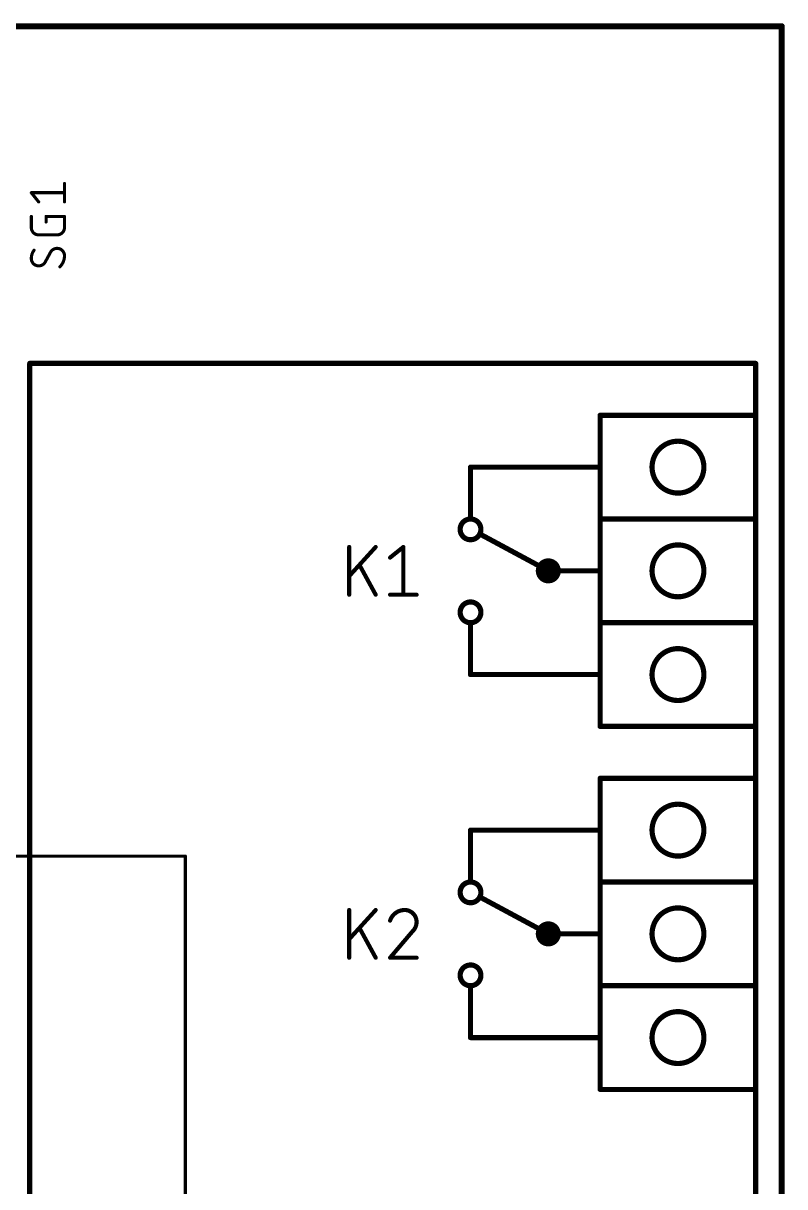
# Model space of a CAD drawing. Extents: x 0 to 389, y 0 to 264.
# Drawn here: x 351.5 to 388.8, y 207.3 to 264.3 of the extents above; entities that cross this region are included whole.
import ezdxf

# ---------------------------------------------------------------- set-up
doc = ezdxf.new("R2010")
doc.units = 0
for name, color, linetype in [('91', 122, 'CONTINUOUS'), ('94', 12, 'CONTINUOUS'), ('95', 251, 'CONTINUOUS')]:
    doc.layers.add(name, color=color, linetype=linetype)

msp = doc.modelspace()

# ---------------------------------------------------------------- linework, layer by layer
at = {"layer": '91', "const_width": 0.1524}
for points in [[(359.41, 223.52), (279.4, 223.52)], [(359.41, 161.29), (359.41, 223.52)]]:
    msp.add_lwpolyline(points, dxfattribs=at)
at = {"layer": '91', "const_width": 0.0762}
for points in [[(359.4481, 223.52, 1), (359.3719, 223.52)], [(359.41, 223.4819, 1), (359.41, 223.5581)]]:
    msp.add_lwpolyline(points, format="xyb", dxfattribs=at)
at = {"layer": '94'}
for points, const_width in [([(388.62, 264.16), (0, 264.16)], 0.3), ([(388.62, 0), (388.62, 264.16)], 0.3), ([(351.79, 95.25), (351.79, 247.65)], 0.254), ([(351.79, 247.65), (387.35, 247.65)], 0.254), ([(387.35, 247.65), (387.35, 130.81)], 0.254), ([(387.35, 245.11), (379.73, 245.11)], 0.254), ([(379.73, 245.11), (379.73, 240.03)], 0.254), ([(379.73, 242.57), (373.38, 242.57)], 0.254), ([(373.38, 242.57), (373.38, 240.03)], 0.254), ([(379.73, 240.03), (379.73, 234.95)], 0.254), ([(379.73, 240.03), (387.35, 240.03)], 0.254), ([(377.19, 237.49), (373.888, 239.268)], 0.254), ([(367.4367, 236.3216), (367.4367, 238.6584)], 0.2032), ([(368.7349, 238.6584), (367.4367, 237.2304)], 0.2032), ([(369.4402, 238.1391), (370.0893, 238.6584)], 0.2032), ([(370.0893, 238.6584), (370.0893, 236.3216)], 0.2032), ([(368.7349, 236.3216), (367.9559, 237.7496)], 0.2032), ([(379.73, 237.49), (377.19, 237.49)], 0.254), ([(369.4402, 236.3216), (370.7384, 236.3216)], 0.2032), ([(373.38, 232.41), (373.38, 234.95)], 0.254), ([(379.73, 234.95), (379.73, 229.87)], 0.254), ([(379.73, 234.95), (387.35, 234.95)], 0.254), ([(379.73, 232.41), (373.38, 232.41)], 0.254), ([(379.73, 229.87), (387.35, 229.87)], 0.254), ([(387.35, 227.33), (379.73, 227.33)], 0.254), ([(379.73, 227.33), (379.73, 222.25)], 0.254), ([(379.73, 224.79), (373.38, 224.79)], 0.254), ([(373.38, 224.79), (373.38, 222.25)], 0.254), ([(379.73, 222.25), (379.73, 217.17)], 0.254), ([(379.73, 222.25), (387.35, 222.25)], 0.254), ([(377.19, 219.71), (373.888, 221.488)], 0.254), ([(367.4367, 218.5416), (367.4367, 220.8784)], 0.2032), ([(368.7349, 220.8784), (367.4367, 219.4504)], 0.2032), ([(368.7349, 218.5416), (367.9559, 219.9696)], 0.2032), ([(370.5437, 219.8398), (369.4402, 218.5416)], 0.2032), ([(379.73, 219.71), (377.19, 219.71)], 0.254), ([(369.4402, 218.5416), (370.7384, 218.5416)], 0.2032), ([(373.38, 214.63), (373.38, 217.17)], 0.254), ([(379.73, 217.17), (379.73, 212.09)], 0.254), ([(379.73, 217.17), (387.35, 217.17)], 0.254), ([(379.73, 214.63), (373.38, 214.63)], 0.254), ([(379.73, 212.09), (387.35, 212.09)], 0.254)]:
    msp.add_lwpolyline(points, dxfattribs=dict(at, const_width=const_width))
for points, const_width in [([(388.695, 264.16, 1), (388.545, 264.16)], 0.15), ([(388.62, 264.085, 1), (388.62, 264.235)], 0.15), ([(351.8535, 247.65, 1), (351.7265, 247.65)], 0.127), ([(351.79, 247.7135, 1), (351.79, 247.5865)], 0.127), ([(387.4135, 247.65, 1), (387.2865, 247.65)], 0.127), ([(387.35, 247.5865, 1), (387.35, 247.7135)], 0.127), ([(379.73, 245.1735, 1), (379.73, 245.0465)], 0.127), ([(379.7935, 245.11, 1), (379.6665, 245.11)], 0.127), ([(387.35, 245.0465, 1), (387.35, 245.1735)], 0.127), ([(383.54, 241.3, 1), (383.54, 243.84, 1), (383.54, 241.3)], 0.254), ([(373.38, 242.6335, 1), (373.38, 242.5065)], 0.127), ([(373.4435, 242.57, 1), (373.3165, 242.57)], 0.127), ([(379.73, 242.5065, 1), (379.73, 242.6335)], 0.127), ([(373.38, 239.014, 1), (373.38, 240.03, 1), (373.38, 239.014)], 0.254), ([(373.3165, 240.03, 1), (373.4435, 240.03)], 0.127), ([(379.7935, 240.03, 1), (379.6665, 240.03)], 0.127), ([(379.73, 240.0935, 1), (379.73, 239.9665)], 0.127), ([(379.6665, 240.03, 1), (379.7935, 240.03)], 0.127), ([(387.35, 239.9665, 1), (387.35, 240.0935)], 0.127), ([(373.9181, 239.3239, 1), (373.8579, 239.2121)], 0.127), ([(383.54, 236.22, 1), (383.54, 238.76, 1), (383.54, 236.22)], 0.254), ([(367.4875, 238.6584, 1), (367.3859, 238.6584)], 0.1016), ([(368.7725, 238.6242, 1), (368.6973, 238.6926)], 0.1016), ([(369.4084, 238.1788, 1), (369.4719, 238.0994)], 0.1016), ([(370.1401, 238.6584, 1), (370.0385, 238.6584)], 0.1016), ([(370.121, 238.6187, 1), (370.0576, 238.6981)], 0.1016), ([(368.0005, 237.774, 1), (367.9113, 237.7253)], 0.1016), ([(377.19, 237.1308, 1), (377.19, 237.8492, 1), (377.19, 237.1308)], 0.508), ([(367.3991, 237.2645, 1), (367.4742, 237.1962)], 0.1016), ([(377.19, 237.5535, 1), (377.19, 237.4265)], 0.127), ([(377.1599, 237.4341, 1), (377.2201, 237.5459)], 0.127), ([(379.73, 237.4265, 1), (379.73, 237.5535)], 0.127), ([(367.3859, 236.3216, 1), (367.4875, 236.3216)], 0.1016), ([(368.6903, 236.2973, 1), (368.7795, 236.3459)], 0.1016), ([(369.4402, 236.3724, 1), (369.4402, 236.2708)], 0.1016), ([(370.0385, 236.3216, 1), (370.1401, 236.3216)], 0.1016), ([(370.7384, 236.2708, 1), (370.7384, 236.3724)], 0.1016), ([(373.38, 234.95, 1), (373.38, 235.966, 1), (373.38, 234.95)], 0.254), ([(373.4435, 234.95, 1), (373.3165, 234.95)], 0.127), ([(379.7935, 234.95, 1), (379.6665, 234.95)], 0.127), ([(379.73, 235.0135, 1), (379.73, 234.8865)], 0.127), ([(379.6665, 234.95, 1), (379.7935, 234.95)], 0.127), ([(387.35, 234.8865, 1), (387.35, 235.0135)], 0.127), ([(383.54, 231.14, 1), (383.54, 233.68, 1), (383.54, 231.14)], 0.254), ([(373.38, 232.4735, 1), (373.38, 232.3465)], 0.127), ([(379.73, 232.3465, 1), (379.73, 232.4735)], 0.127), ([(373.3165, 232.41, 1), (373.4435, 232.41)], 0.127), ([(379.73, 229.9335, 1), (379.73, 229.8065)], 0.127), ([(379.6665, 229.87, 1), (379.7935, 229.87)], 0.127), ([(387.35, 229.8065, 1), (387.35, 229.9335)], 0.127), ([(379.73, 227.3935, 1), (379.73, 227.2665)], 0.127), ([(379.7935, 227.33, 1), (379.6665, 227.33)], 0.127), ([(387.35, 227.2665, 1), (387.35, 227.3935)], 0.127), ([(383.54, 223.52, 1), (383.54, 226.06, 1), (383.54, 223.52)], 0.254), ([(373.38, 224.8535, 1), (373.38, 224.7265)], 0.127), ([(373.4435, 224.79, 1), (373.3165, 224.79)], 0.127), ([(379.73, 224.7265, 1), (379.73, 224.8535)], 0.127), ([(373.38, 221.234, 1), (373.38, 222.25, 1), (373.38, 221.234)], 0.254), ([(373.3165, 222.25, 1), (373.4435, 222.25)], 0.127), ([(379.7935, 222.25, 1), (379.6665, 222.25)], 0.127), ([(379.73, 222.3135, 1), (379.73, 222.1865)], 0.127), ([(379.6665, 222.25, 1), (379.7935, 222.25)], 0.127), ([(387.35, 222.1865, 1), (387.35, 222.3135)], 0.127), ([(373.9181, 221.5439, 1), (373.8579, 221.4321)], 0.127), ([(383.54, 218.44, 1), (383.54, 220.98, 1), (383.54, 218.44)], 0.254), ([(367.4875, 220.8784, 1), (367.3859, 220.8784)], 0.1016), ([(368.7725, 220.8442, 1), (368.6973, 220.9126)], 0.1016), ([(370.1542, 220.8784, 0.3252), (369.4402, 220.3591)], 0.2032), ([(370.7384, 220.2942, 0.4142), (370.1542, 220.8784)], 0.2032), ([(370.1542, 220.9292, 1), (370.1542, 220.8276)], 0.1016), ([(370.1542, 220.8276, 1), (370.1542, 220.9292)], 0.1016), ([(368.0005, 219.994, 1), (367.9113, 219.9453)], 0.1016), ([(369.3918, 220.3748, 1), (369.4885, 220.3435)], 0.1016), ([(370.5437, 219.8398, 0.2053), (370.7384, 220.2942)], 0.2032), ([(370.7892, 220.2942, 1), (370.6876, 220.2942)], 0.1016), ([(370.6876, 220.2942, 1), (370.7892, 220.2942)], 0.1016), ([(377.19, 219.3508, 1), (377.19, 220.0692, 1), (377.19, 219.3508)], 0.508), ([(367.3991, 219.4845, 1), (367.4742, 219.4162)], 0.1016), ([(370.5086, 219.8766, 1), (370.5787, 219.803)], 0.1016), ([(370.5824, 219.8069, 1), (370.505, 219.8727)], 0.1016), ([(377.19, 219.7735, 1), (377.19, 219.6465)], 0.127), ([(377.1599, 219.6541, 1), (377.2201, 219.7659)], 0.127), ([(379.73, 219.6465, 1), (379.73, 219.7735)], 0.127), ([(367.3859, 218.5416, 1), (367.4875, 218.5416)], 0.1016), ([(368.6903, 218.5173, 1), (368.7795, 218.5659)], 0.1016), ([(369.4402, 218.5924, 1), (369.4402, 218.4908)], 0.1016), ([(369.4015, 218.5745, 1), (369.4789, 218.5087)], 0.1016), ([(370.7384, 218.4908, 1), (370.7384, 218.5924)], 0.1016), ([(373.38, 217.17, 1), (373.38, 218.186, 1), (373.38, 217.17)], 0.254), ([(373.4435, 217.17, 1), (373.3165, 217.17)], 0.127), ([(379.7935, 217.17, 1), (379.6665, 217.17)], 0.127), ([(379.73, 217.2335, 1), (379.73, 217.1065)], 0.127), ([(379.6665, 217.17, 1), (379.7935, 217.17)], 0.127), ([(387.35, 217.1065, 1), (387.35, 217.2335)], 0.127), ([(383.54, 213.36, 1), (383.54, 215.9, 1), (383.54, 213.36)], 0.254), ([(373.38, 214.6935, 1), (373.38, 214.5665)], 0.127), ([(373.3165, 214.63, 1), (373.4435, 214.63)], 0.127), ([(379.73, 214.5665, 1), (379.73, 214.6935)], 0.127), ([(379.73, 212.1535, 1), (379.73, 212.0265)], 0.127), ([(379.6665, 212.09, 1), (379.7935, 212.09)], 0.127), ([(387.35, 212.0265, 1), (387.35, 212.1535)], 0.127)]:
    msp.add_lwpolyline(points, format="xyb", dxfattribs=dict(at, const_width=const_width))
at = {"layer": '95', "const_width": 0.1524}
for points in [[(353.4918, 255.5607), (353.4918, 256.4638)], [(352.2274, 255.5607), (351.8662, 256.0122)], [(351.8662, 256.0122), (353.4918, 256.0122)], [(351.8662, 254.3067), (351.8662, 254.8486)], [(352.5887, 254.5776), (352.5887, 254.8486)], [(352.5887, 254.8486), (353.4918, 254.8486)], [(353.4918, 254.8486), (353.4918, 254.3067)], [(353.1306, 253.9455), (352.2274, 253.9455)], [(352.8145, 253.1048), (352.5435, 252.6081)]]:
    msp.add_lwpolyline(points, dxfattribs=at)
at = {"layer": '95'}
for points, const_width in [([(353.5299, 256.4638, 1), (353.4537, 256.4638)], 0.0762), ([(351.896, 256.036, 1), (351.8364, 255.9884)], 0.0762), ([(351.8662, 256.0503, 1), (351.8662, 255.9741)], 0.0762), ([(353.4918, 255.9741, 1), (353.4918, 256.0503)], 0.0762), ([(352.1977, 255.5369, 1), (352.2572, 255.5845)], 0.0762), ([(353.4537, 255.5607, 1), (353.5299, 255.5607)], 0.0762), ([(351.9043, 254.8486, 1), (351.8281, 254.8486)], 0.0762), ([(352.6268, 254.8486, 1), (352.5506, 254.8486)], 0.0762), ([(352.5887, 254.8867, 1), (352.5887, 254.8105)], 0.0762), ([(353.5299, 254.8486, 1), (353.4537, 254.8486)], 0.0762), ([(353.4918, 254.8105, 1), (353.4918, 254.8867)], 0.0762), ([(351.8662, 254.3067, 0.4142), (352.2274, 253.9455)], 0.1524), ([(351.9043, 254.3067, 1), (351.8281, 254.3067)], 0.0762), ([(351.8281, 254.3067, 1), (351.9043, 254.3067)], 0.0762), ([(352.5506, 254.5776, 1), (352.6268, 254.5776)], 0.0762), ([(353.1306, 253.9455, 0.4142), (353.4918, 254.3067)], 0.1524), ([(353.5299, 254.3067, 1), (353.4537, 254.3067)], 0.0762), ([(353.4537, 254.3067, 1), (353.5299, 254.3067)], 0.0762), ([(352.2274, 253.9836, 1), (352.2274, 253.9074)], 0.0762), ([(352.2274, 253.9074, 1), (352.2274, 253.9836)], 0.0762), ([(353.1306, 253.9836, 1), (353.1306, 253.9074)], 0.0762), ([(353.1306, 253.9074, 1), (353.1306, 253.9836)], 0.0762), ([(352.0017, 253.1951, 0.1623), (351.8662, 252.7887)], 0.1524), ([(352.0321, 253.1723, 1), (351.9712, 253.218)], 0.0762), ([(352.7816, 253.1242, 1), (352.8473, 253.0855)], 0.0762), ([(353.1306, 253.2854, 0.2656), (352.8145, 253.1048)], 0.1524), ([(352.8479, 253.0866, 1), (352.781, 253.1231)], 0.0762), ([(353.4918, 252.9242, 0.4142), (353.1306, 253.2854)], 0.1524), ([(353.1306, 253.3235, 1), (353.1306, 253.2473)], 0.0762), ([(353.1306, 253.2473, 1), (353.1306, 253.3235)], 0.0762), ([(351.8662, 252.7887, 0.4142), (352.2274, 252.4275)], 0.1524), ([(351.9043, 252.7887, 1), (351.8281, 252.7887)], 0.0762), ([(351.8281, 252.7887, 1), (351.9043, 252.7887)], 0.0762), ([(352.2274, 252.4275, 0.2656), (352.5435, 252.6081)], 0.1524), ([(352.2274, 252.4656, 1), (352.2274, 252.3894)], 0.0762), ([(352.2274, 252.3894, 1), (352.2274, 252.4656)], 0.0762), ([(352.5101, 252.6264, 1), (352.577, 252.5899)], 0.0762), ([(352.5764, 252.5888, 1), (352.5107, 252.6275)], 0.0762), ([(353.266, 252.3823, 0.2), (353.4918, 252.9242)], 0.1524), ([(353.2392, 252.4094, 1), (353.2929, 252.3553)], 0.0762), ([(353.5299, 252.9242, 1), (353.4537, 252.9242)], 0.0762), ([(353.4537, 252.9242, 1), (353.5299, 252.9242)], 0.0762)]:
    msp.add_lwpolyline(points, format="xyb", dxfattribs=dict(at, const_width=const_width))

doc.saveas('drawing.dxf')
